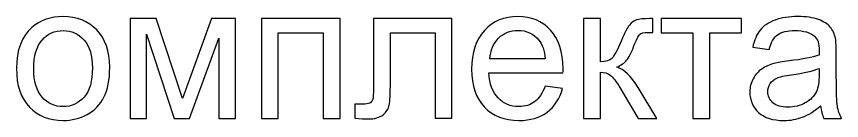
# Model space of a CAD drawing. Header units: millimetres. Extents: x -1744 to 2824, y -3870 to 2862.
# Drawn here: x 2189.3 to 2341, y -2410.4 to -2391.3 of the extents above; entities that cross this region are included whole.
import ezdxf

# ---------------------------------------------------------------- set-up
doc = ezdxf.new("R2010")
doc.units = ezdxf.units.MM
doc.header["$MEASUREMENT"] = 0
doc.layers.add('layer 1', color=7, linetype='Continuous')

msp = doc.modelspace()

# ---------------------------------------------------------------- linework, layer by layer
at = {"layer": 'layer 1', "color": 250}
for points, knots in [([(2189.2793, -2400.8567), (2189.2793, -2397.476), (2190.22, -2394.9712), (2192.1074, -2393.3426), (2192.1074, -2393.3426), (2193.6772, -2391.9903), (2195.5999, -2391.3141), (2197.8635, -2391.3141), (2197.8635, -2391.3141), (2200.3741, -2391.3141), (2202.432, -2392.1373), (2204.0312, -2393.7836), (2204.0312, -2393.7836), (2205.6246, -2395.424), (2206.4242, -2397.6994), (2206.4242, -2400.598), (2206.4242, -2400.598), (2206.4242, -2402.9499), (2206.0714, -2404.7961), (2205.3659, -2406.1425), (2205.3659, -2406.1425), (2204.6603, -2407.4889), (2203.6314, -2408.5355), (2202.2791, -2409.2822), (2202.2791, -2409.2822), (2200.9327, -2410.0289), (2199.4569, -2410.3994), (2197.8635, -2410.3994), (2197.8635, -2410.3994), (2195.3, -2410.3994), (2193.2304, -2409.5821), (2191.6487, -2407.9417), (2191.6487, -2407.9417), (2190.0671, -2406.3013), (2189.2793, -2403.9377), (2189.2793, -2400.8567)], [0, 0, 0, 0, 0.1, 0.1, 0.1, 0.1, 0.2, 0.2, 0.2, 0.2, 0.3, 0.3, 0.3, 0.3, 0.4, 0.4, 0.4, 0.4, 0.5, 0.5, 0.5, 0.5, 0.6, 0.6, 0.6, 0.6, 0.7, 0.7, 0.7, 0.7, 0.8, 0.8, 0.8, 0.8, 1, 1, 1, 1]), ([(2286.4928, -2404.0846), (2286.4928, -2404.0846), (2289.7031, -2404.508), (2289.7031, -2404.508), (2289.7031, -2404.508), (2289.2033, -2406.3718), (2288.2685, -2407.8241), (2286.9044, -2408.853), (2286.9044, -2408.853), (2285.5403, -2409.8819), (2283.8, -2410.3994), (2281.6774, -2410.3994), (2281.6774, -2410.3994), (2279.0081, -2410.3994), (2276.8914, -2409.5762), (2275.3274, -2407.9299), (2275.3274, -2407.9299), (2273.7635, -2406.2895), (2272.9815, -2403.9788), (2272.9815, -2401.0096), (2272.9815, -2401.0096), (2272.9815, -2397.9404), (2273.7693, -2395.5533), (2275.351, -2393.86), (2275.351, -2393.86), (2276.9326, -2392.1608), (2278.9846, -2391.3141), (2281.5069, -2391.3141), (2281.5069, -2391.3141), (2283.947, -2391.3141), (2285.9401, -2392.1431), (2287.4865, -2393.8071), (2287.4865, -2393.8071), (2289.0328, -2395.471), (2289.8089, -2397.8111), (2289.8089, -2400.8273), (2289.8089, -2400.8273), (2289.8089, -2401.0096), (2289.8031, -2401.2859), (2289.7913, -2401.6505), (2289.7913, -2401.6505), (2289.7913, -2401.6505), (2276.1565, -2401.6505), (2276.1565, -2401.6505), (2276.1565, -2401.6505), (2276.2741, -2403.6554), (2276.8385, -2405.1959), (2277.8616, -2406.2601), (2277.8616, -2406.2601), (2278.8787, -2407.3243), (2280.1546, -2407.8594), (2281.6774, -2407.8594), (2281.6774, -2407.8594), (2282.8122, -2407.8594), (2283.7823, -2407.5595), (2284.582, -2406.9598), (2284.582, -2406.9598), (2285.3875, -2406.3601), (2286.0225, -2405.4017), (2286.4928, -2404.0846)], [0, 0, 0, 0, 0.0625, 0.0625, 0.0625, 0.0625, 0.125, 0.125, 0.125, 0.125, 0.1875, 0.1875, 0.1875, 0.1875, 0.25, 0.25, 0.25, 0.25, 0.3125, 0.3125, 0.3125, 0.3125, 0.375, 0.375, 0.375, 0.375, 0.4375, 0.4375, 0.4375, 0.4375, 0.5, 0.5, 0.5, 0.5, 0.5625, 0.5625, 0.5625, 0.5625, 0.625, 0.625, 0.625, 0.625, 0.6875, 0.6875, 0.6875, 0.6875, 0.75, 0.75, 0.75, 0.75, 0.8125, 0.8125, 0.8125, 0.8125, 0.875, 0.875, 0.875, 0.875, 1, 1, 1, 1]), ([(2337.1752, -2407.7182), (2336.0228, -2408.7001), (2334.9115, -2409.3881), (2333.8473, -2409.7938), (2333.8473, -2409.7938), (2332.7831, -2410.1994), (2331.6424, -2410.3994), (2330.4195, -2410.3994), (2330.4195, -2410.3994), (2328.4087, -2410.3994), (2326.8623, -2409.9113), (2325.7805, -2408.9295), (2325.7805, -2408.9295), (2324.6986, -2407.9534), (2324.1577, -2406.7011), (2324.1577, -2405.1783), (2324.1577, -2405.1783), (2324.1577, -2404.2846), (2324.3635, -2403.4673), (2324.7692, -2402.7265), (2324.7692, -2402.7265), (2325.1808, -2401.9856), (2325.7158, -2401.3977), (2326.3743, -2400.9508), (2326.3743, -2400.9508), (2327.0387, -2400.504), (2327.7795, -2400.1629), (2328.6086, -2399.9336), (2328.6086, -2399.9336), (2329.22, -2399.7749), (2330.1431, -2399.622), (2331.372, -2399.4691), (2331.372, -2399.4691), (2333.8767, -2399.1752), (2335.7288, -2398.8165), (2336.9106, -2398.4049), (2336.9106, -2398.4049), (2336.9223, -2397.9816), (2336.9282, -2397.7111), (2336.9282, -2397.5994), (2336.9282, -2397.5994), (2336.9282, -2396.3412), (2336.6342, -2395.4534), (2336.0463, -2394.936), (2336.0463, -2394.936), (2335.2525, -2394.2363), (2334.0707, -2393.8894), (2332.5068, -2393.8894), (2332.5068, -2393.8894), (2331.0427, -2393.8894), (2329.9609, -2394.1481), (2329.2671, -2394.6596), (2329.2671, -2394.6596), (2328.5674, -2395.1711), (2328.0559, -2396.0766), (2327.7207, -2397.3819), (2327.7207, -2397.3819), (2327.7207, -2397.3819), (2324.6869, -2396.9586), (2324.6869, -2396.9586), (2324.6869, -2396.9586), (2324.9632, -2395.6592), (2325.4159, -2394.6067), (2326.0509, -2393.8071), (2326.0509, -2393.8071), (2326.6859, -2393.0074), (2327.6032, -2392.396), (2328.8026, -2391.9609), (2328.8026, -2391.9609), (2329.9962, -2391.5317), (2331.3896, -2391.3141), (2332.9654, -2391.3141), (2332.9654, -2391.3141), (2334.5293, -2391.3141), (2335.8052, -2391.4964), (2336.7871, -2391.8668), (2336.7871, -2391.8668), (2337.7631, -2392.2372), (2338.4863, -2392.6958), (2338.9449, -2393.2544), (2338.9449, -2393.2544), (2339.4035, -2393.813), (2339.7269, -2394.5185), (2339.9151, -2395.3711), (2339.9151, -2395.3711), (2340.015, -2395.9002), (2340.0679, -2396.8527), (2340.0679, -2398.2227), (2340.0679, -2398.2227), (2340.0679, -2398.2227), (2340.0679, -2402.3384), (2340.0679, -2402.3384), (2340.0679, -2402.3384), (2340.0679, -2405.2135), (2340.1326, -2407.0303), (2340.262, -2407.8006), (2340.262, -2407.8006), (2340.3854, -2408.5708), (2340.6441, -2409.3057), (2341.0204, -2410.0113), (2341.0204, -2410.0113), (2341.0204, -2410.0113), (2337.7749, -2410.0113), (2337.7749, -2410.0113), (2337.7749, -2410.0113), (2337.4633, -2409.3587), (2337.2634, -2408.5943), (2337.1752, -2407.7182)], [0, 0, 0, 0, 0.03571429, 0.03571429, 0.03571429, 0.03571429, 0.07142857, 0.07142857, 0.07142857, 0.07142857, 0.10714286, 0.10714286, 0.10714286, 0.10714286, 0.14285714, 0.14285714, 0.14285714, 0.14285714, 0.17857143, 0.17857143, 0.17857143, 0.17857143, 0.21428571, 0.21428571, 0.21428571, 0.21428571, 0.25, 0.25, 0.25, 0.25, 0.28571429, 0.28571429, 0.28571429, 0.28571429, 0.32142857, 0.32142857, 0.32142857, 0.32142857, 0.35714286, 0.35714286, 0.35714286, 0.35714286, 0.39285714, 0.39285714, 0.39285714, 0.39285714, 0.42857143, 0.42857143, 0.42857143, 0.42857143, 0.46428571, 0.46428571, 0.46428571, 0.46428571, 0.5, 0.5, 0.5, 0.5, 0.53571429, 0.53571429, 0.53571429, 0.53571429, 0.57142857, 0.57142857, 0.57142857, 0.57142857, 0.60714286, 0.60714286, 0.60714286, 0.60714286, 0.64285714, 0.64285714, 0.64285714, 0.64285714, 0.67857143, 0.67857143, 0.67857143, 0.67857143, 0.71428571, 0.71428571, 0.71428571, 0.71428571, 0.75, 0.75, 0.75, 0.75, 0.78571429, 0.78571429, 0.78571429, 0.78571429, 0.82142857, 0.82142857, 0.82142857, 0.82142857, 0.85714286, 0.85714286, 0.85714286, 0.85714286, 0.89285714, 0.89285714, 0.89285714, 0.89285714, 0.92857143, 0.92857143, 0.92857143, 0.92857143, 1, 1, 1, 1]), ([(2210.1696, -2391.7022), (2210.1696, -2391.7022), (2214.9438, -2391.7022), (2214.9438, -2391.7022), (2214.9438, -2391.7022), (2214.9438, -2391.7022), (2219.7827, -2406.3542), (2219.7827, -2406.3542), (2219.7827, -2406.3542), (2219.7827, -2406.3542), (2225.1391, -2391.7022), (2225.1391, -2391.7022), (2225.1391, -2391.7022), (2225.1391, -2391.7022), (2229.5723, -2391.7022), (2229.5723, -2391.7022), (2229.5723, -2391.7022), (2229.5723, -2391.7022), (2229.5723, -2410.0113), (2229.5723, -2410.0113), (2229.5723, -2410.0113), (2229.5723, -2410.0113), (2226.4679, -2410.0113), (2226.4679, -2410.0113), (2226.4679, -2410.0113), (2226.4679, -2410.0113), (2226.4679, -2395.2711), (2226.4679, -2395.2711), (2226.4679, -2395.2711), (2226.4679, -2395.2711), (2221.0763, -2410.0113), (2221.0763, -2410.0113), (2221.0763, -2410.0113), (2221.0763, -2410.0113), (2218.3011, -2410.0113), (2218.3011, -2410.0113), (2218.3011, -2410.0113), (2218.3011, -2410.0113), (2213.2034, -2394.5655), (2213.2034, -2394.5655), (2213.2034, -2394.5655), (2213.2034, -2394.5655), (2213.2034, -2410.0113), (2213.2034, -2410.0113), (2213.2034, -2410.0113), (2213.2034, -2410.0113), (2210.1696, -2410.0113), (2210.1696, -2410.0113), (2210.1696, -2410.0113), (2210.1696, -2410.0113), (2210.1696, -2391.7022), (2210.1696, -2391.7022)], [0, 0, 0, 0, 0.07142857, 0.07142857, 0.07142857, 0.07142857, 0.14285714, 0.14285714, 0.14285714, 0.14285714, 0.21428571, 0.21428571, 0.21428571, 0.21428571, 0.28571429, 0.28571429, 0.28571429, 0.28571429, 0.35714286, 0.35714286, 0.35714286, 0.35714286, 0.42857143, 0.42857143, 0.42857143, 0.42857143, 0.5, 0.5, 0.5, 0.5, 0.57142857, 0.57142857, 0.57142857, 0.57142857, 0.64285714, 0.64285714, 0.64285714, 0.64285714, 0.71428571, 0.71428571, 0.71428571, 0.71428571, 0.78571429, 0.78571429, 0.78571429, 0.78571429, 0.85714286, 0.85714286, 0.85714286, 0.85714286, 1, 1, 1, 1]), ([(2234.3171, -2391.7022), (2234.3171, -2391.7022), (2248.781, -2391.7022), (2248.781, -2391.7022), (2248.781, -2391.7022), (2248.781, -2391.7022), (2248.781, -2410.0113), (2248.781, -2410.0113), (2248.781, -2410.0113), (2248.781, -2410.0113), (2245.6765, -2410.0113), (2245.6765, -2410.0113), (2245.6765, -2410.0113), (2245.6765, -2410.0113), (2245.6765, -2394.2774), (2245.6765, -2394.2774), (2245.6765, -2394.2774), (2245.6765, -2394.2774), (2237.4216, -2394.2774), (2237.4216, -2394.2774), (2237.4216, -2394.2774), (2237.4216, -2394.2774), (2237.4216, -2410.0113), (2237.4216, -2410.0113), (2237.4216, -2410.0113), (2237.4216, -2410.0113), (2234.3171, -2410.0113), (2234.3171, -2410.0113), (2234.3171, -2410.0113), (2234.3171, -2410.0113), (2234.3171, -2391.7022), (2234.3171, -2391.7022)], [0, 0, 0, 0, 0.11111111, 0.11111111, 0.11111111, 0.11111111, 0.22222222, 0.22222222, 0.22222222, 0.22222222, 0.33333333, 0.33333333, 0.33333333, 0.33333333, 0.44444444, 0.44444444, 0.44444444, 0.44444444, 0.55555556, 0.55555556, 0.55555556, 0.55555556, 0.66666667, 0.66666667, 0.66666667, 0.66666667, 0.77777778, 0.77777778, 0.77777778, 0.77777778, 1, 1, 1, 1]), ([(2254.937, -2391.7022), (2254.937, -2391.7022), (2269.3655, -2391.7022), (2269.3655, -2391.7022), (2269.3655, -2391.7022), (2269.3655, -2391.7022), (2269.3655, -2409.9937), (2269.3655, -2409.9937), (2269.3655, -2409.9937), (2269.3655, -2409.9937), (2266.2611, -2409.9937), (2266.2611, -2409.9937), (2266.2611, -2409.9937), (2266.2611, -2409.9937), (2266.2611, -2394.2774), (2266.2611, -2394.2774), (2266.2611, -2394.2774), (2266.2611, -2394.2774), (2258.0414, -2394.2774), (2258.0414, -2394.2774), (2258.0414, -2394.2774), (2258.0414, -2394.2774), (2258.0414, -2403.385), (2258.0414, -2403.385), (2258.0414, -2403.385), (2258.0414, -2405.5075), (2257.9709, -2406.9069), (2257.8356, -2407.5889), (2257.8356, -2407.5889), (2257.6945, -2408.2651), (2257.3182, -2408.853), (2256.7009, -2409.3587), (2256.7009, -2409.3587), (2256.0776, -2409.8643), (2255.1839, -2410.1171), (2254.0139, -2410.1171), (2254.0139, -2410.1171), (2253.2907, -2410.1171), (2252.4558, -2410.0701), (2251.515, -2409.9819), (2251.515, -2409.9819), (2251.515, -2409.9819), (2251.515, -2407.4008), (2251.515, -2407.4008), (2251.515, -2407.4008), (2251.515, -2407.4008), (2252.8732, -2407.4008), (2252.8732, -2407.4008), (2252.8732, -2407.4008), (2253.5141, -2407.4008), (2253.9727, -2407.3361), (2254.2491, -2407.2008), (2254.2491, -2407.2008), (2254.5254, -2407.0715), (2254.7077, -2406.8598), (2254.8017, -2406.5717), (2254.8017, -2406.5717), (2254.8899, -2406.2836), (2254.937, -2405.3488), (2254.937, -2403.7671), (2254.937, -2403.7671), (2254.937, -2403.7671), (2254.937, -2391.7022), (2254.937, -2391.7022)], [0, 0, 0, 0, 0.05882353, 0.05882353, 0.05882353, 0.05882353, 0.11764706, 0.11764706, 0.11764706, 0.11764706, 0.17647059, 0.17647059, 0.17647059, 0.17647059, 0.23529412, 0.23529412, 0.23529412, 0.23529412, 0.29411765, 0.29411765, 0.29411765, 0.29411765, 0.35294118, 0.35294118, 0.35294118, 0.35294118, 0.41176471, 0.41176471, 0.41176471, 0.41176471, 0.47058824, 0.47058824, 0.47058824, 0.47058824, 0.52941176, 0.52941176, 0.52941176, 0.52941176, 0.58823529, 0.58823529, 0.58823529, 0.58823529, 0.64705882, 0.64705882, 0.64705882, 0.64705882, 0.70588235, 0.70588235, 0.70588235, 0.70588235, 0.76470588, 0.76470588, 0.76470588, 0.76470588, 0.82352941, 0.82352941, 0.82352941, 0.82352941, 0.88235294, 0.88235294, 0.88235294, 0.88235294, 1, 1, 1, 1]), ([(2293.5896, -2391.7022), (2293.5896, -2391.7022), (2296.694, -2391.7022), (2296.694, -2391.7022), (2296.694, -2391.7022), (2296.694, -2391.7022), (2296.694, -2399.6044), (2296.694, -2399.6044), (2296.694, -2399.6044), (2297.6818, -2399.6044), (2298.3756, -2399.4162), (2298.7754, -2399.0341), (2298.7754, -2399.0341), (2299.1693, -2398.6578), (2299.7514, -2397.5583), (2300.5275, -2395.7297), (2300.5275, -2395.7297), (2301.139, -2394.2833), (2301.6329, -2393.3308), (2302.0092, -2392.8722), (2302.0092, -2392.8722), (2302.3913, -2392.4136), (2302.8264, -2392.102), (2303.3203, -2391.9432), (2303.3203, -2391.9432), (2303.8201, -2391.7845), (2304.6138, -2391.7022), (2305.7016, -2391.7022), (2305.7016, -2391.7022), (2305.7016, -2391.7022), (2306.3248, -2391.7022), (2306.3248, -2391.7022), (2306.3248, -2391.7022), (2306.3248, -2391.7022), (2306.3248, -2394.2598), (2306.3248, -2394.2598), (2306.3248, -2394.2598), (2306.3248, -2394.2598), (2305.4605, -2394.2422), (2305.4605, -2394.2422), (2305.4605, -2394.2422), (2304.6432, -2394.2422), (2304.1199, -2394.3656), (2303.8906, -2394.6067), (2303.8906, -2394.6067), (2303.6496, -2394.8595), (2303.2792, -2395.6121), (2302.7853, -2396.8645), (2302.7853, -2396.8645), (2302.3149, -2398.0639), (2301.8857, -2398.8929), (2301.4918, -2399.3516), (2301.4918, -2399.3516), (2301.1037, -2399.8102), (2300.4981, -2400.2276), (2299.6808, -2400.6098), (2299.6808, -2400.6098), (2301.0155, -2400.9684), (2302.3325, -2402.209), (2303.6261, -2404.3375), (2303.6261, -2404.3375), (2303.6261, -2404.3375), (2307.0304, -2410.0113), (2307.0304, -2410.0113), (2307.0304, -2410.0113), (2307.0304, -2410.0113), (2303.6202, -2410.0113), (2303.6202, -2410.0113), (2303.6202, -2410.0113), (2303.6202, -2410.0113), (2300.2629, -2404.3551), (2300.2629, -2404.3551), (2300.2629, -2404.3551), (2299.5868, -2403.2086), (2298.9988, -2402.456), (2298.499, -2402.0915), (2298.499, -2402.0915), (2297.9934, -2401.7269), (2297.3937, -2401.5447), (2296.694, -2401.5447), (2296.694, -2401.5447), (2296.694, -2401.5447), (2296.694, -2410.0113), (2296.694, -2410.0113), (2296.694, -2410.0113), (2296.694, -2410.0113), (2293.5896, -2410.0113), (2293.5896, -2410.0113), (2293.5896, -2410.0113), (2293.5896, -2410.0113), (2293.5896, -2391.7022), (2293.5896, -2391.7022)], [0, 0, 0, 0, 0.04166667, 0.04166667, 0.04166667, 0.04166667, 0.08333333, 0.08333333, 0.08333333, 0.08333333, 0.125, 0.125, 0.125, 0.125, 0.16666667, 0.16666667, 0.16666667, 0.16666667, 0.20833333, 0.20833333, 0.20833333, 0.20833333, 0.25, 0.25, 0.25, 0.25, 0.29166667, 0.29166667, 0.29166667, 0.29166667, 0.33333333, 0.33333333, 0.33333333, 0.33333333, 0.375, 0.375, 0.375, 0.375, 0.41666667, 0.41666667, 0.41666667, 0.41666667, 0.45833333, 0.45833333, 0.45833333, 0.45833333, 0.5, 0.5, 0.5, 0.5, 0.54166667, 0.54166667, 0.54166667, 0.54166667, 0.58333333, 0.58333333, 0.58333333, 0.58333333, 0.625, 0.625, 0.625, 0.625, 0.66666667, 0.66666667, 0.66666667, 0.66666667, 0.70833333, 0.70833333, 0.70833333, 0.70833333, 0.75, 0.75, 0.75, 0.75, 0.79166667, 0.79166667, 0.79166667, 0.79166667, 0.83333333, 0.83333333, 0.83333333, 0.83333333, 0.875, 0.875, 0.875, 0.875, 0.91666667, 0.91666667, 0.91666667, 0.91666667, 1, 1, 1, 1]), ([(2307.83, -2391.7022), (2307.83, -2391.7022), (2322.6466, -2391.7022), (2322.6466, -2391.7022), (2322.6466, -2391.7022), (2322.6466, -2391.7022), (2322.6466, -2394.2774), (2322.6466, -2394.2774), (2322.6466, -2394.2774), (2322.6466, -2394.2774), (2316.7905, -2394.2774), (2316.7905, -2394.2774), (2316.7905, -2394.2774), (2316.7905, -2394.2774), (2316.7905, -2410.0113), (2316.7905, -2410.0113), (2316.7905, -2410.0113), (2316.7905, -2410.0113), (2313.6861, -2410.0113), (2313.6861, -2410.0113), (2313.6861, -2410.0113), (2313.6861, -2410.0113), (2313.6861, -2394.2774), (2313.6861, -2394.2774), (2313.6861, -2394.2774), (2313.6861, -2394.2774), (2307.83, -2394.2774), (2307.83, -2394.2774), (2307.83, -2394.2774), (2307.83, -2394.2774), (2307.83, -2391.7022), (2307.83, -2391.7022)], [0, 0, 0, 0, 0.11111111, 0.11111111, 0.11111111, 0.11111111, 0.22222222, 0.22222222, 0.22222222, 0.22222222, 0.33333333, 0.33333333, 0.33333333, 0.33333333, 0.44444444, 0.44444444, 0.44444444, 0.44444444, 0.55555556, 0.55555556, 0.55555556, 0.55555556, 0.66666667, 0.66666667, 0.66666667, 0.66666667, 0.77777778, 0.77777778, 0.77777778, 0.77777778, 1, 1, 1, 1]), ([(2192.4543, -2400.8626), (2192.4543, -2403.2027), (2192.9658, -2404.9548), (2193.9888, -2406.1131), (2193.9888, -2406.1131), (2195.0178, -2407.2773), (2196.3054, -2407.8594), (2197.8635, -2407.8594), (2197.8635, -2407.8594), (2199.404, -2407.8594), (2200.6857, -2407.2773), (2201.7147, -2406.1072), (2201.7147, -2406.1072), (2202.7377, -2404.9372), (2203.2492, -2403.1557), (2203.2492, -2400.7627), (2203.2492, -2400.7627), (2203.2492, -2398.5049), (2202.7318, -2396.7939), (2201.7029, -2395.6356), (2201.7029, -2395.6356), (2200.674, -2394.4715), (2199.3922, -2393.8894), (2197.8635, -2393.8894), (2197.8635, -2393.8894), (2196.3054, -2393.8894), (2195.0178, -2394.4656), (2193.9888, -2395.6239), (2193.9888, -2395.6239), (2192.9658, -2396.7822), (2192.4543, -2398.5284), (2192.4543, -2400.8626)], [0, 0, 0, 0, 0.11111111, 0.11111111, 0.11111111, 0.11111111, 0.22222222, 0.22222222, 0.22222222, 0.22222222, 0.33333333, 0.33333333, 0.33333333, 0.33333333, 0.44444444, 0.44444444, 0.44444444, 0.44444444, 0.55555556, 0.55555556, 0.55555556, 0.55555556, 0.66666667, 0.66666667, 0.66666667, 0.66666667, 0.77777778, 0.77777778, 0.77777778, 0.77777778, 1, 1, 1, 1]), ([(2276.3329, -2399.1105), (2276.3329, -2399.1105), (2286.5281, -2399.1105), (2286.5281, -2399.1105), (2286.5281, -2399.1105), (2286.3929, -2397.57), (2285.9989, -2396.4176), (2285.3581, -2395.6474), (2285.3581, -2395.6474), (2284.3762, -2394.4538), (2283.0944, -2393.8541), (2281.5246, -2393.8541), (2281.5246, -2393.8541), (2280.1017, -2393.8541), (2278.9081, -2394.3304), (2277.938, -2395.2829), (2277.938, -2395.2829), (2276.9737, -2396.2354), (2276.4387, -2397.5112), (2276.3329, -2399.1105)], [0, 0, 0, 0, 0.16666667, 0.16666667, 0.16666667, 0.16666667, 0.33333333, 0.33333333, 0.33333333, 0.33333333, 0.5, 0.5, 0.5, 0.5, 0.66666667, 0.66666667, 0.66666667, 0.66666667, 1, 1, 1, 1]), ([(2336.9282, -2400.8391), (2335.7993, -2401.2977), (2334.106, -2401.6858), (2331.8482, -2402.0033), (2331.8482, -2402.0033), (2330.5665, -2402.1855), (2329.661, -2402.3913), (2329.1319, -2402.6206), (2329.1319, -2402.6206), (2328.6027, -2402.8499), (2328.197, -2403.1851), (2327.9089, -2403.6202), (2327.9089, -2403.6202), (2327.6208, -2404.0611), (2327.4738, -2404.5491), (2327.4738, -2405.0901), (2327.4738, -2405.0901), (2327.4738, -2405.9073), (2327.7854, -2406.5952), (2328.4145, -2407.142), (2328.4145, -2407.142), (2329.0437, -2407.6889), (2329.9609, -2407.9652), (2331.1662, -2407.9652), (2331.1662, -2407.9652), (2332.3598, -2407.9652), (2333.424, -2407.7065), (2334.3588, -2407.1832), (2334.3588, -2407.1832), (2335.2878, -2406.6658), (2335.9757, -2405.9544), (2336.4108, -2405.0548), (2336.4108, -2405.0548), (2336.746, -2404.3551), (2336.9106, -2403.3262), (2336.9106, -2401.968), (2336.9106, -2401.968), (2336.9106, -2401.968), (2336.9282, -2400.8391), (2336.9282, -2400.8391)], [0, 0, 0, 0, 0.09090909, 0.09090909, 0.09090909, 0.09090909, 0.18181818, 0.18181818, 0.18181818, 0.18181818, 0.27272727, 0.27272727, 0.27272727, 0.27272727, 0.36363636, 0.36363636, 0.36363636, 0.36363636, 0.45454545, 0.45454545, 0.45454545, 0.45454545, 0.54545455, 0.54545455, 0.54545455, 0.54545455, 0.63636364, 0.63636364, 0.63636364, 0.63636364, 0.72727273, 0.72727273, 0.72727273, 0.72727273, 0.81818182, 0.81818182, 0.81818182, 0.81818182, 1, 1, 1, 1])]:
    msp.add_open_spline(points, degree=3, knots=knots, dxfattribs=at)

doc.saveas('drawing.dxf')
